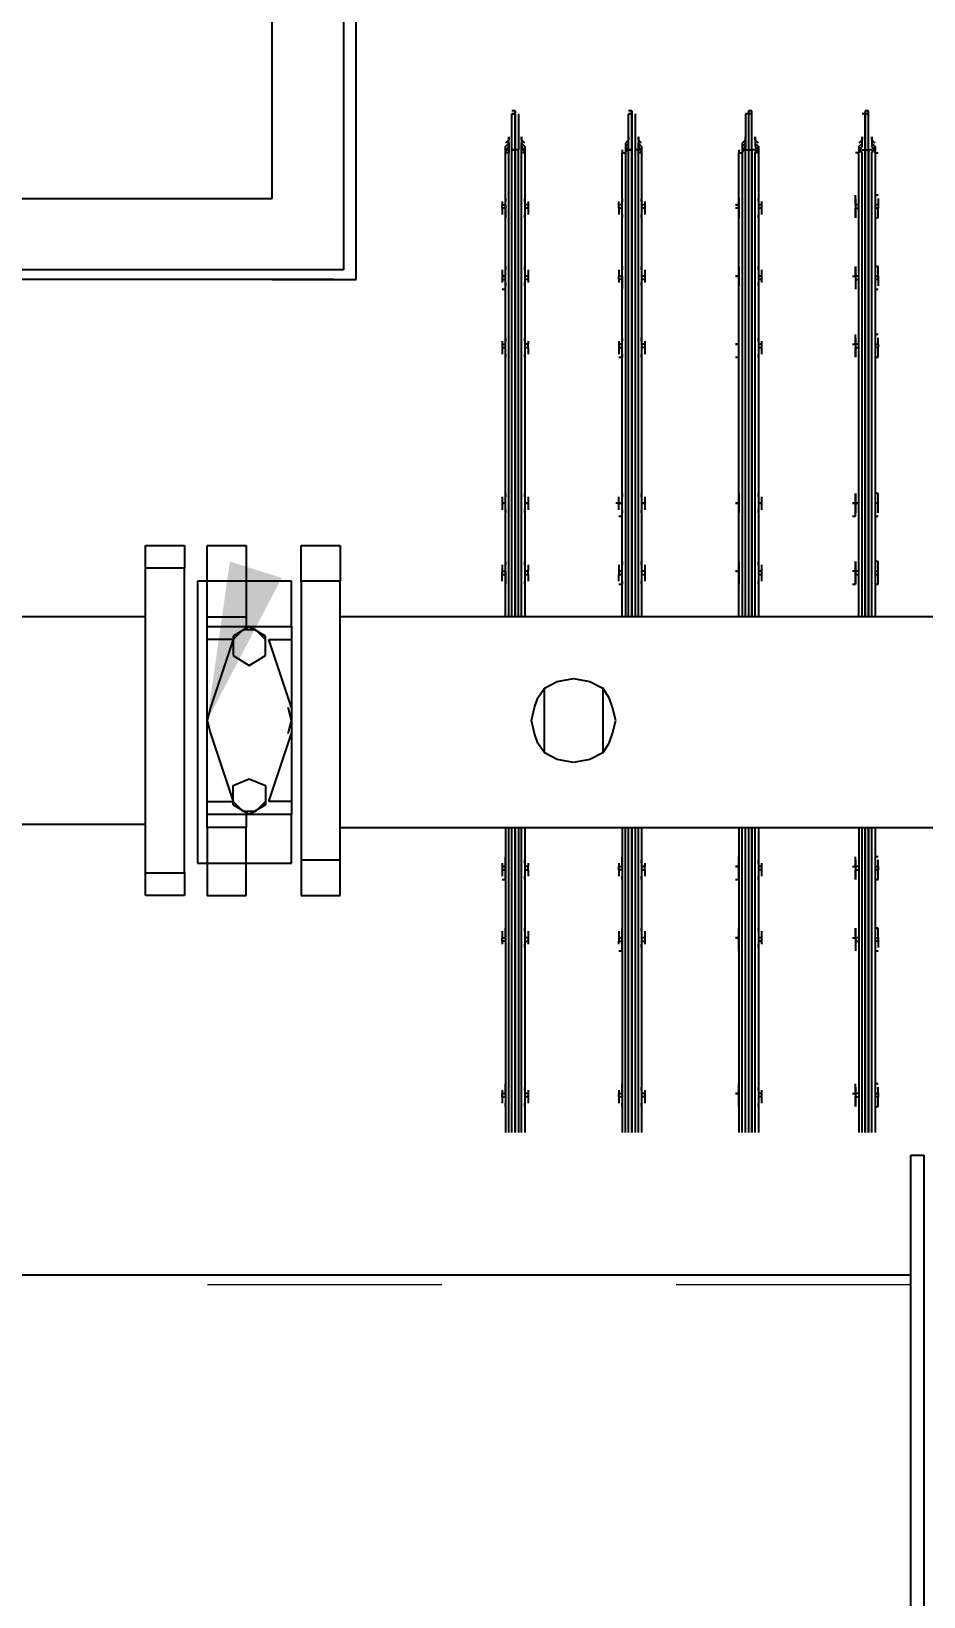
# Model space of a CAD drawing. Header units: metres. Extents: x 530797 to 531186, y 2675944 to 2676144.
# Drawn here: x 531160.994 to 531161.375, y 2676017.529 to 2676018.197 of the extents above; entities that cross this region are included whole.
import ezdxf

# ---------------------------------------------------------------- set-up
doc = ezdxf.new("R2010")
doc.units = ezdxf.units.M
doc.linetypes.add('PDF_IMPORT', pattern=[1, 0.8, -0.2])
doc.layers.add('IDT', color=7, linetype='Continuous')
doc.layers.add('MMS Block Numbering', color=7, linetype='Continuous')
doc.styles.add('Adani Regular', font='Adani Regular.ttf')

# ---------------------------------------------------------------- blocks, each defined once
blk = doc.blocks.new('IDT')
at = {"layer": 'IDT', "color": 0, "lineweight": 25}
for p, q in [((14.77219, 8.9452), (14.77219, 9.80413)), ((14.77772, 9.80413), (14.77772, 8.9452)), ((14.77772, 9.75434), (14.77772, 8.99637)), ((14.77772, 8.99637), (16.87873, 8.99637)), ((14.77772, 8.9452), (14.77219, 8.9452)), ((14.79294, 8.8055), (14.79294, 8.93551)), ((14.79432, 8.93551), (14.79432, 8.8055)), ((14.7957, 8.8055), (14.7957, 8.93551)), ((14.7957, 8.93551), (14.7957, 8.8055)), ((14.79709, 8.93551), (14.79709, 8.8055)), ((14.79709, 8.8055), (14.79709, 8.93551)), ((14.79847, 8.93551), (14.79847, 8.8055)), ((14.79985, 8.8055), (14.79985, 8.93551)), ((14.84273, 8.8055), (14.84273, 8.93551)), ((14.84411, 8.93551), (14.84411, 8.8055)), ((14.8455, 8.8055), (14.8455, 8.93551)), ((14.8455, 8.93551), (14.8455, 8.8055)), ((14.84688, 8.8055), (14.84688, 8.93551)), ((14.84826, 8.93551), (14.84826, 8.8055)), ((14.84965, 8.93551), (14.84965, 8.8055)), ((14.85103, 8.8055), (14.85103, 8.93551)), ((14.89252, 8.8055), (14.89252, 8.93551)), ((14.89391, 8.93551), (14.89391, 8.8055)), ((14.89529, 8.8055), (14.89529, 8.93551)), ((14.89667, 8.8055), (14.89667, 8.93551)), ((14.89667, 8.93551), (14.89667, 8.8055)), ((14.89806, 8.93551), (14.89806, 8.8055)), ((14.89944, 8.93551), (14.89944, 8.8055)), ((14.90082, 8.8055), (14.90082, 8.93551)), ((14.94232, 8.8055), (14.94232, 8.93551)), ((14.9437, 8.93551), (14.9437, 8.8055)), ((14.94508, 8.8055), (14.94508, 8.93551)), ((14.94647, 8.8055), (14.94647, 8.93551)), ((14.94647, 8.93551), (14.94647, 8.8055)), ((14.94785, 8.93551), (14.94785, 8.8055)), ((14.94923, 8.93551), (14.94923, 8.8055)), ((14.95062, 8.8055), (14.95062, 8.93551)), ((14.79294, 8.92445), (14.79155, 8.92445)), ((14.79155, 8.92445), (14.79155, 8.92307)), ((14.79155, 8.92307), (14.79155, 8.9203)), ((14.79155, 8.91892), (14.79155, 8.9203)), ((14.79155, 8.9203), (14.79294, 8.9203)), ((14.79294, 8.91892), (14.79155, 8.91892)), ((14.79155, 8.91892), (14.79155, 8.91753)), ((14.79294, 8.9203), (14.79294, 8.92445)), ((14.79294, 8.91892), (14.79294, 8.9203)), ((14.79294, 8.91477), (14.79294, 8.91892)), ((14.80124, 8.9203), (14.79985, 8.9203)), ((14.79985, 8.91892), (14.80124, 8.91892)), ((14.80124, 8.9203), (14.80124, 8.92445)), ((14.80124, 8.92445), (14.80124, 8.92307)), ((14.80124, 8.92307), (14.80124, 8.9203)), ((14.80124, 8.91892), (14.80124, 8.9203)), ((14.80124, 8.91892), (14.80124, 8.9203)), ((14.80124, 8.91892), (14.80124, 8.91477)), ((14.80124, 8.91753), (14.80124, 8.91892)), ((14.80262, 8.91892), (14.80124, 8.91892)), ((14.84135, 8.9203), (14.84135, 8.92307)), ((14.84135, 8.91892), (14.84135, 8.9203)), ((14.84135, 8.9203), (14.84273, 8.9203)), ((14.84135, 8.91753), (14.84135, 8.91892)), ((14.84135, 8.91892), (14.84273, 8.91892)), ((14.84273, 8.9203), (14.84273, 8.92445)), ((14.84273, 8.92445), (14.84273, 8.92307)), ((14.84273, 8.91477), (14.84273, 8.9203)), ((14.85103, 8.91892), (14.85103, 8.92445)), ((14.85103, 8.92445), (14.85103, 8.92307)), ((14.85103, 8.92307), (14.85103, 8.91892)), ((14.85103, 8.91753), (14.85103, 8.91892)), ((14.85103, 8.91892), (14.85241, 8.91892)), ((14.85241, 8.91892), (14.85103, 8.91892)), ((14.85103, 8.91892), (14.85103, 8.91477)), ((14.89114, 8.9203), (14.89114, 8.92307)), ((14.89114, 8.91892), (14.89114, 8.9203)), ((14.89114, 8.9203), (14.89252, 8.9203)), ((14.89114, 8.91753), (14.89114, 8.91892)), ((14.89114, 8.91892), (14.89252, 8.91892)), ((14.89252, 8.9203), (14.89252, 8.92445)), ((14.89252, 8.92445), (14.89252, 8.92307)), ((14.89252, 8.91477), (14.89252, 8.9203)), ((14.90082, 8.9203), (14.90082, 8.92445)), ((14.90082, 8.92445), (14.90082, 8.92307)), ((14.90082, 8.9203), (14.90221, 8.9203)), ((14.90082, 8.91892), (14.90082, 8.9203)), ((14.90221, 8.91892), (14.90082, 8.91892)), ((14.90082, 8.91892), (14.90082, 8.91477)), ((14.90221, 8.91892), (14.90082, 8.91892)), ((14.90221, 8.9203), (14.90221, 8.92307)), ((14.90221, 8.9203), (14.90221, 8.91892)), ((14.90221, 8.91753), (14.90221, 8.91892)), ((14.94093, 8.9203), (14.94093, 8.92307)), ((14.94093, 8.91892), (14.94093, 8.9203)), ((14.94093, 8.9203), (14.94232, 8.9203)), ((14.94093, 8.91753), (14.94093, 8.91892)), ((14.94093, 8.91892), (14.94232, 8.91892)), ((14.94232, 8.9203), (14.94232, 8.92445)), ((14.94232, 8.92445), (14.94232, 8.92307)), ((14.94232, 8.91892), (14.94232, 8.9203)), ((14.94232, 8.91477), (14.94232, 8.91892)), ((14.95062, 8.9203), (14.95062, 8.92445)), ((14.95062, 8.92445), (14.95062, 8.92307)), ((14.95062, 8.9203), (14.952, 8.9203)), ((14.95062, 8.91892), (14.95062, 8.9203)), ((14.952, 8.91892), (14.95062, 8.91892)), ((14.95062, 8.91892), (14.95062, 8.91477)), ((14.952, 8.91892), (14.95062, 8.91892)), ((14.952, 8.9203), (14.952, 8.92307)), ((14.952, 8.9203), (14.952, 8.91892)), ((14.952, 8.91753), (14.952, 8.91892)), ((14.79155, 8.91753), (14.79155, 8.91615)), ((14.79155, 8.91477), (14.79294, 8.91477)), ((14.80124, 8.91615), (14.80124, 8.91753)), ((14.84273, 8.91753), (14.84273, 8.91615)), ((14.85103, 8.91615), (14.85103, 8.91753)), ((14.89252, 8.91753), (14.89252, 8.91615)), ((14.90082, 8.91615), (14.90082, 8.91753)), ((14.94232, 8.91753), (14.94232, 8.91615)), ((14.95062, 8.91615), (14.95062, 8.91753)), ((14.79294, 8.85806), (14.79155, 8.85806)), ((14.79155, 8.85529), (14.79155, 8.85667)), ((14.79155, 8.85391), (14.79155, 8.85529)), ((14.79155, 8.85253), (14.79155, 8.85391)), ((14.79155, 8.85391), (14.79294, 8.85391)), ((14.79294, 8.85253), (14.79155, 8.85253)), ((14.79155, 8.85253), (14.79155, 8.84976)), ((14.79294, 8.84838), (14.79294, 8.85806)), ((14.80124, 8.85391), (14.79985, 8.85391)), ((14.79985, 8.85253), (14.80124, 8.85253)), ((14.80124, 8.85391), (14.80124, 8.85806)), ((14.80124, 8.85529), (14.80124, 8.85667)), ((14.80124, 8.85391), (14.80124, 8.85529)), ((14.80124, 8.85253), (14.80124, 8.85391)), ((14.80124, 8.85253), (14.80124, 8.85391)), ((14.80124, 8.85253), (14.80124, 8.84838)), ((14.80124, 8.84976), (14.80124, 8.85253)), ((14.80262, 8.85253), (14.80124, 8.85253)), ((14.84135, 8.85391), (14.84135, 8.85529)), ((14.84135, 8.85253), (14.84135, 8.85391)), ((14.84135, 8.85391), (14.84273, 8.85391)), ((14.84135, 8.84976), (14.84135, 8.85253)), ((14.84135, 8.85253), (14.84273, 8.85253)), ((14.84273, 8.85391), (14.84273, 8.85806)), ((14.84273, 8.85667), (14.84273, 8.85529)), ((14.84273, 8.85253), (14.84273, 8.85391)), ((14.84273, 8.84838), (14.84273, 8.85253)), ((14.85103, 8.85806), (14.85103, 8.85253)), ((14.85103, 8.85529), (14.85103, 8.85667)), ((14.85103, 8.85391), (14.85103, 8.85529)), ((14.85103, 8.85253), (14.85103, 8.85391)), ((14.85103, 8.84976), (14.85103, 8.85253)), ((14.85103, 8.85253), (14.85241, 8.85253)), ((14.85241, 8.85253), (14.85103, 8.85253)), ((14.85103, 8.85253), (14.85103, 8.84838)), ((14.89114, 8.85391), (14.89114, 8.85529)), ((14.89252, 8.85391), (14.89114, 8.85391)), ((14.89114, 8.85253), (14.89114, 8.85391)), ((14.89114, 8.84976), (14.89114, 8.85253)), ((14.89114, 8.85253), (14.89252, 8.85253)), ((14.89252, 8.85253), (14.89252, 8.85806)), ((14.89252, 8.85667), (14.89252, 8.85529)), ((14.89252, 8.84838), (14.89252, 8.85253)), ((14.90221, 8.85806), (14.90082, 8.85806)), ((14.90082, 8.85806), (14.90082, 8.85391)), ((14.90082, 8.85529), (14.90082, 8.85667)), ((14.90082, 8.85391), (14.90082, 8.85253)), ((14.90221, 8.85391), (14.90082, 8.85391)), ((14.90221, 8.85253), (14.90082, 8.85253)), ((14.90082, 8.85253), (14.90082, 8.84838)), ((14.90082, 8.85253), (14.90221, 8.85253)), ((14.90221, 8.85529), (14.90221, 8.85391)), ((14.90221, 8.85253), (14.90221, 8.85391)), ((14.90221, 8.84976), (14.90221, 8.85253)), ((14.94093, 8.85391), (14.94093, 8.85529)), ((14.94232, 8.85391), (14.94093, 8.85391)), ((14.94093, 8.85253), (14.94093, 8.85391)), ((14.94093, 8.84976), (14.94093, 8.85253)), ((14.94093, 8.85253), (14.94232, 8.85253)), ((14.94232, 8.85391), (14.94232, 8.85806)), ((14.94232, 8.85667), (14.94232, 8.85529)), ((14.94232, 8.85253), (14.94232, 8.85391)), ((14.94232, 8.84838), (14.94232, 8.85253)), ((14.95062, 8.85391), (14.95062, 8.85806)), ((14.95062, 8.85529), (14.95062, 8.85667)), ((14.95062, 8.85391), (14.952, 8.85391)), ((14.95062, 8.85253), (14.95062, 8.85391)), ((14.952, 8.85253), (14.95062, 8.85253)), ((14.95062, 8.85253), (14.95062, 8.84838)), ((14.952, 8.85253), (14.95062, 8.85253)), ((14.952, 8.85391), (14.952, 8.85529)), ((14.952, 8.85391), (14.952, 8.85253)), ((14.952, 8.84976), (14.952, 8.85253)), ((14.79155, 8.84976), (14.79155, 8.84838)), ((14.79155, 8.84838), (14.79294, 8.84838)), ((14.80124, 8.84838), (14.80124, 8.84976)), ((14.84273, 8.84976), (14.84273, 8.84838)), ((14.85103, 8.84838), (14.85103, 8.84976)), ((14.89252, 8.84976), (14.89252, 8.84838)), ((14.90082, 8.84838), (14.90082, 8.84976)), ((14.94232, 8.84976), (14.94232, 8.84838)), ((14.95062, 8.84838), (14.95062, 8.84976)), ((15.03775, 8.83454), (15.02116, 8.83454)), ((15.02116, 8.83454), (15.02116, 8.81933)), ((15.03775, 8.81933), (15.03775, 8.83454)), ((15.07787, 8.83454), (15.06127, 8.83454)), ((15.06127, 8.83454), (15.06127, 8.82071)), ((15.07787, 8.82071), (15.07787, 8.83454)), ((15.08755, 8.82486), (15.08755, 8.83454)), ((15.08755, 8.83454), (15.10415, 8.83454)), ((15.10415, 8.83454), (15.10415, 8.82486)), ((14.79294, 8.82763), (14.79155, 8.82763)), ((14.79155, 8.82763), (14.79155, 8.82625)), ((14.79155, 8.82625), (14.79155, 8.82348)), ((14.79294, 8.82348), (14.79294, 8.82763)), ((14.80124, 8.82348), (14.80124, 8.82763)), ((14.80124, 8.82763), (14.80124, 8.82625)), ((14.80124, 8.82625), (14.80124, 8.82348)), ((14.84135, 8.82348), (14.84135, 8.82625)), ((14.84273, 8.81795), (14.84273, 8.82763)), ((14.84273, 8.82763), (14.84273, 8.82625)), ((14.85103, 8.82763), (14.85103, 8.82625)), ((14.85241, 8.82763), (14.85103, 8.82763)), ((14.85103, 8.82763), (14.85103, 8.82348)), ((14.85103, 8.82625), (14.85103, 8.82348)), ((14.89114, 8.82348), (14.89114, 8.82625)), ((14.89252, 8.82348), (14.89252, 8.82763)), ((14.89252, 8.82763), (14.89252, 8.82625)), ((14.90082, 8.82348), (14.90082, 8.82763)), ((14.90082, 8.82763), (14.90082, 8.82625)), ((14.90221, 8.82348), (14.90221, 8.82625)), ((14.94093, 8.82348), (14.94093, 8.82625)), ((14.94232, 8.82348), (14.94232, 8.82763)), ((14.94232, 8.82763), (14.94232, 8.82625)), ((14.952, 8.82763), (14.95062, 8.82763)), ((14.95062, 8.82763), (14.95062, 8.82348)), ((14.95062, 8.82625), (14.95062, 8.82763)), ((14.952, 8.82348), (14.952, 8.82625)), ((14.79155, 8.8221), (14.79155, 8.82348)), ((14.79155, 8.82348), (14.79294, 8.82348)), ((14.79294, 8.8221), (14.79155, 8.8221)), ((14.79155, 8.8221), (14.79155, 8.82071)), ((14.79155, 8.82071), (14.79155, 8.81933)), ((14.79294, 8.8221), (14.79294, 8.82348)), ((14.79294, 8.81795), (14.79294, 8.8221)), ((14.80124, 8.82348), (14.79985, 8.82348)), ((14.79985, 8.8221), (14.80124, 8.8221)), ((14.80124, 8.8221), (14.80124, 8.82348)), ((14.80124, 8.8221), (14.80124, 8.82348)), ((14.80124, 8.8221), (14.80124, 8.81795)), ((14.80124, 8.82071), (14.80124, 8.8221)), ((14.80262, 8.8221), (14.80124, 8.8221)), ((14.80124, 8.81933), (14.80124, 8.82071)), ((14.84135, 8.8221), (14.84135, 8.82348)), ((14.84135, 8.82348), (14.84273, 8.82348)), ((14.84135, 8.82071), (14.84135, 8.8221)), ((14.84135, 8.8221), (14.84273, 8.8221)), ((14.84273, 8.82071), (14.84273, 8.81933)), ((14.85103, 8.82348), (14.85103, 8.8221)), ((14.85103, 8.82348), (14.85103, 8.8221)), ((14.85103, 8.8221), (14.85241, 8.8221)), ((14.85241, 8.8221), (14.85103, 8.8221)), ((14.85103, 8.8221), (14.85103, 8.81795)), ((14.85103, 8.8221), (14.85103, 8.82071)), ((14.85103, 8.82071), (14.85103, 8.81933)), ((14.89252, 8.82348), (14.89114, 8.82348)), ((14.89114, 8.82348), (14.89114, 8.8221)), ((14.89114, 8.82071), (14.89114, 8.8221)), ((14.89114, 8.8221), (14.89252, 8.8221)), ((14.89252, 8.8221), (14.89252, 8.82348)), ((14.89252, 8.81795), (14.89252, 8.8221)), ((14.89252, 8.82071), (14.89252, 8.81933)), ((14.90082, 8.82348), (14.90221, 8.82348)), ((14.90082, 8.8221), (14.90082, 8.82348)), ((14.90221, 8.8221), (14.90082, 8.8221)), ((14.90082, 8.8221), (14.90082, 8.81795)), ((14.90221, 8.8221), (14.90082, 8.8221)), ((14.90082, 8.81933), (14.90082, 8.82071)), ((14.90221, 8.82348), (14.90221, 8.8221)), ((14.90221, 8.82071), (14.90221, 8.8221)), ((14.94232, 8.82348), (14.94093, 8.82348)), ((14.94093, 8.82348), (14.94093, 8.8221)), ((14.94093, 8.82071), (14.94093, 8.8221)), ((14.94093, 8.8221), (14.94232, 8.8221)), ((14.94232, 8.8221), (14.94232, 8.82348)), ((14.94232, 8.81795), (14.94232, 8.8221)), ((14.94232, 8.82071), (14.94232, 8.81933)), ((14.95062, 8.82348), (14.95062, 8.8221)), ((14.952, 8.82348), (14.95062, 8.82348)), ((14.952, 8.8221), (14.95062, 8.8221)), ((14.95062, 8.8221), (14.95062, 8.81795)), ((14.95062, 8.8221), (14.952, 8.8221)), ((14.95062, 8.81933), (14.95062, 8.82071)), ((14.952, 8.8221), (14.952, 8.82348)), ((14.952, 8.82071), (14.952, 8.8221)), ((15.03775, 8.81933), (15.02116, 8.81933)), ((15.02116, 8.81933), (15.02116, 8.70038)), ((15.03775, 8.70038), (15.03775, 8.81933)), ((15.06127, 8.82071), (15.0419, 8.82071)), ((15.0419, 8.82071), (15.0419, 8.79997)), ((15.07787, 8.82071), (15.06127, 8.82071)), ((15.06127, 8.82071), (15.06127, 8.8055)), ((15.08202, 8.82071), (15.07787, 8.82071)), ((15.07787, 8.8055), (15.07787, 8.82071)), ((15.08202, 8.70038), (15.08202, 8.82071)), ((15.10415, 8.82486), (15.08755, 8.82486)), ((15.08755, 8.82486), (15.08755, 8.69485)), ((15.10415, 8.82486), (15.10415, 8.69485)), ((14.79155, 8.81795), (14.79294, 8.81795)), ((15.02116, 8.8055), (14.44023, 8.8055)), ((15.06127, 8.79997), (15.06127, 8.8055)), ((15.06127, 8.8055), (15.07787, 8.8055)), ((15.07787, 8.8055), (15.07787, 8.79997)), ((15.0419, 8.79443), (15.0419, 8.79997)), ((15.0419, 8.79997), (15.07787, 8.79997)), ((15.05297, 8.79582), (15.05988, 8.79997)), ((15.05988, 8.79997), (15.0668, 8.79582)), ((15.07787, 8.79997), (15.07787, 8.79443)), ((15.21341, 8.80411), (15.10415, 8.80411)), ((15.0419, 8.75985), (15.0419, 8.79443)), ((15.0419, 8.79443), (15.05159, 8.79443)), ((15.05159, 8.79443), (15.0419, 8.76539)), ((15.05712, 8.79858), (15.05297, 8.79443)), ((15.05297, 8.78752), (15.05297, 8.79582)), ((15.06265, 8.79858), (15.05712, 8.79858)), ((15.0668, 8.79443), (15.06265, 8.79858)), ((15.0668, 8.79582), (15.0668, 8.78752)), ((15.07648, 8.76539), (15.0668, 8.79443)), ((15.07787, 8.79443), (15.0668, 8.79443)), ((15.07787, 8.79443), (15.07787, 8.75985)), ((15.05988, 8.78475), (15.05297, 8.78752)), ((15.0668, 8.78752), (15.05988, 8.78475)), ((14.90912, 8.77369), (14.90635, 8.76954)), ((14.90912, 8.77369), (14.91465, 8.77645)), ((14.90912, 8.74602), (14.90912, 8.77369)), ((14.91465, 8.77645), (14.92157, 8.77783)), ((14.92157, 8.77783), (14.92849, 8.77645)), ((14.92849, 8.77645), (14.93402, 8.77369)), ((14.93402, 8.77369), (14.93678, 8.76954)), ((14.93402, 8.77369), (14.93402, 8.74602)), ((14.90497, 8.76539), (14.90359, 8.75985)), ((14.90635, 8.76954), (14.90497, 8.76539)), ((14.93678, 8.76954), (14.93817, 8.76539)), ((14.93817, 8.76539), (14.93955, 8.75985)), ((15.04329, 8.76539), (15.0419, 8.75985)), ((15.07787, 8.75985), (15.07648, 8.76539)), ((14.90359, 8.75985), (14.90497, 8.75432)), ((14.93955, 8.75985), (14.93817, 8.75432)), ((15.0419, 8.72528), (15.0419, 8.75985)), ((15.0419, 8.75985), (15.04329, 8.75432)), ((15.07648, 8.75432), (15.07787, 8.75985)), ((15.07787, 8.75985), (15.07787, 8.72528)), ((14.90497, 8.75432), (14.90635, 8.75017)), ((14.93817, 8.75432), (14.93678, 8.75017)), ((15.0419, 8.75432), (15.05159, 8.72528)), ((15.0668, 8.72528), (15.07648, 8.75432)), ((14.90635, 8.75017), (14.90912, 8.74602)), ((14.91465, 8.74326), (14.90912, 8.74602)), ((14.93402, 8.74602), (14.92849, 8.74326)), ((14.93678, 8.75017), (14.93402, 8.74602)), ((14.92157, 8.74187), (14.91465, 8.74326)), ((14.92849, 8.74326), (14.92157, 8.74187)), ((15.05988, 8.73634), (15.05297, 8.73219)), ((15.05297, 8.73219), (15.05297, 8.72389)), ((15.0668, 8.73219), (15.05988, 8.73634)), ((15.0668, 8.72389), (15.0668, 8.73219)), ((15.0419, 8.71974), (15.0419, 8.72528)), ((15.05159, 8.72528), (15.0419, 8.72528)), ((15.05297, 8.72528), (15.05712, 8.72113)), ((15.06265, 8.72113), (15.0668, 8.72528)), ((15.0668, 8.72528), (15.07787, 8.72528)), ((15.07787, 8.72528), (15.07787, 8.71974)), ((15.0419, 8.71974), (15.0419, 8.70038)), ((15.07787, 8.71974), (15.0419, 8.71974)), ((15.05297, 8.72389), (15.05988, 8.71974)), ((15.05712, 8.72113), (15.06265, 8.72113)), ((15.05988, 8.71974), (15.0668, 8.72389)), ((15.06127, 8.71559), (15.06127, 8.71974)), ((15.07787, 8.71974), (15.07787, 8.71559)), ((14.44023, 8.71559), (15.02116, 8.71559)), ((14.79294, 8.5178), (14.79294, 8.71559)), ((14.79432, 8.71559), (14.79432, 8.5178)), ((14.7957, 8.51642), (14.7957, 8.71559)), ((14.7957, 8.71559), (14.7957, 8.51642)), ((14.79709, 8.51642), (14.79709, 8.71559)), ((14.79709, 8.71559), (14.79709, 8.51642)), ((14.79847, 8.71559), (14.79847, 8.5178)), ((14.79985, 8.71559), (14.79985, 8.5178)), ((14.84273, 8.5178), (14.84273, 8.71559)), ((14.84411, 8.71559), (14.84411, 8.5178)), ((14.8455, 8.51642), (14.8455, 8.71559)), ((14.8455, 8.71559), (14.8455, 8.51642)), ((14.84688, 8.51642), (14.84688, 8.71559)), ((14.84826, 8.71559), (14.84826, 8.51642)), ((14.84965, 8.5178), (14.84965, 8.71559)), ((14.85103, 8.71559), (14.85103, 8.5178)), ((14.89252, 8.5178), (14.89252, 8.71559)), ((14.89391, 8.71559), (14.89391, 8.5178)), ((14.89529, 8.51642), (14.89529, 8.71559)), ((14.89667, 8.71559), (14.89667, 8.51642)), ((14.89667, 8.51642), (14.89667, 8.71559)), ((14.89806, 8.71559), (14.89806, 8.51642)), ((14.89944, 8.5178), (14.89944, 8.71559)), ((14.90082, 8.71559), (14.90082, 8.5178)), ((14.94232, 8.5178), (14.94232, 8.71559)), ((14.9437, 8.71559), (14.9437, 8.5178)), ((14.94508, 8.71559), (14.94508, 8.51642)), ((14.94647, 8.51642), (14.94647, 8.71559)), ((14.94647, 8.71559), (14.94647, 8.51642)), ((14.94785, 8.71559), (14.94785, 8.51642)), ((14.94923, 8.71559), (14.94923, 8.5178)), ((14.95062, 8.71559), (14.95062, 8.5178)), ((15.06127, 8.70038), (15.06127, 8.71559)), ((15.07787, 8.71559), (15.06127, 8.71559)), ((15.07787, 8.71559), (15.07787, 8.70038)), ((15.10415, 8.71559), (15.21341, 8.71559)), ((14.79294, 8.70176), (14.79155, 8.70176)), ((14.79155, 8.70176), (14.79155, 8.70038)), ((14.79155, 8.70038), (14.79155, 8.69761)), ((14.79294, 8.69623), (14.79294, 8.70176)), ((14.80262, 8.70176), (14.80124, 8.70176)), ((14.80124, 8.70176), (14.80124, 8.69761)), ((14.80124, 8.70038), (14.80124, 8.70176)), ((14.80124, 8.69761), (14.80124, 8.70038)), ((14.84135, 8.69761), (14.84135, 8.70038)), ((14.84273, 8.69761), (14.84273, 8.70176)), ((14.84273, 8.70176), (14.84273, 8.70038)), ((14.85103, 8.70176), (14.85103, 8.70038)), ((14.85103, 8.69761), (14.85103, 8.70176)), ((14.85103, 8.70038), (14.85103, 8.69761)), ((14.89114, 8.69761), (14.89114, 8.70038)), ((14.89252, 8.69761), (14.89252, 8.70176)), ((14.89252, 8.70176), (14.89252, 8.70038)), ((14.90221, 8.70176), (14.90082, 8.70176)), ((14.90082, 8.70176), (14.90082, 8.69761)), ((14.90082, 8.70038), (14.90082, 8.70176)), ((14.90221, 8.70038), (14.90221, 8.69761)), ((14.94093, 8.69761), (14.94093, 8.70038)), ((14.94232, 8.69761), (14.94232, 8.70176)), ((14.94232, 8.70176), (14.94232, 8.70038)), ((14.95062, 8.69761), (14.95062, 8.70176)), ((14.95062, 8.70176), (14.95062, 8.70038)), ((14.952, 8.70038), (14.952, 8.69761)), ((15.02116, 8.68516), (15.02116, 8.70038)), ((15.02116, 8.70038), (15.03775, 8.70038)), ((15.03775, 8.70038), (15.03775, 8.68516)), ((15.0419, 8.70038), (15.06127, 8.70038)), ((15.06127, 8.68516), (15.06127, 8.70038)), ((15.06127, 8.70038), (15.07787, 8.70038)), ((15.07787, 8.70038), (15.07787, 8.68516)), ((15.07787, 8.70038), (15.08202, 8.70038)), ((14.79294, 8.69761), (14.79155, 8.69761)), ((14.79155, 8.69761), (14.79155, 8.69623)), ((14.79294, 8.69623), (14.79155, 8.69623)), ((14.79155, 8.69623), (14.79155, 8.69346)), ((14.79155, 8.69346), (14.79155, 8.69208)), ((14.79155, 8.69208), (14.79294, 8.69208)), ((14.79294, 8.69208), (14.79294, 8.69623)), ((14.80124, 8.69761), (14.79985, 8.69761)), ((14.79985, 8.69623), (14.80124, 8.69623)), ((14.80124, 8.69623), (14.80124, 8.69761)), ((14.80124, 8.69761), (14.80124, 8.69623)), ((14.80124, 8.69623), (14.80124, 8.69208)), ((14.80124, 8.69346), (14.80124, 8.69623)), ((14.80124, 8.69623), (14.80262, 8.69623)), ((14.80124, 8.69208), (14.80124, 8.69346)), ((14.84273, 8.69761), (14.84135, 8.69761)), ((14.84135, 8.69623), (14.84135, 8.69761)), ((14.84135, 8.69346), (14.84135, 8.69623)), ((14.84135, 8.69623), (14.84273, 8.69623)), ((14.84273, 8.69623), (14.84273, 8.69761)), ((14.84273, 8.69208), (14.84273, 8.69623)), ((14.84273, 8.69346), (14.84273, 8.69208)), ((14.85103, 8.69761), (14.85103, 8.69623)), ((14.85103, 8.69623), (14.85103, 8.69761)), ((14.85103, 8.69623), (14.85241, 8.69623)), ((14.85241, 8.69623), (14.85103, 8.69623)), ((14.85103, 8.69623), (14.85103, 8.69208)), ((14.85103, 8.69346), (14.85103, 8.69623)), ((14.85103, 8.69208), (14.85103, 8.69346)), ((14.89252, 8.69761), (14.89114, 8.69761)), ((14.89114, 8.69623), (14.89114, 8.69761)), ((14.89114, 8.69346), (14.89114, 8.69623)), ((14.89114, 8.69623), (14.89252, 8.69623)), ((14.89252, 8.69623), (14.89252, 8.69761)), ((14.89252, 8.69208), (14.89252, 8.69623)), ((14.89252, 8.69346), (14.89252, 8.69208)), ((14.90082, 8.69761), (14.90082, 8.69623)), ((14.90221, 8.69761), (14.90082, 8.69761)), ((14.90221, 8.69623), (14.90082, 8.69623)), ((14.90082, 8.69623), (14.90082, 8.69208)), ((14.90082, 8.69623), (14.90221, 8.69623)), ((14.90082, 8.69208), (14.90082, 8.69346)), ((14.90221, 8.69623), (14.90221, 8.69761)), ((14.90221, 8.69346), (14.90221, 8.69623)), ((14.94232, 8.69761), (14.94093, 8.69761)), ((14.94093, 8.69761), (14.94093, 8.69623)), ((14.94093, 8.69346), (14.94093, 8.69623)), ((14.94093, 8.69623), (14.94232, 8.69623)), ((14.94232, 8.69208), (14.94232, 8.69761)), ((14.94232, 8.69346), (14.94232, 8.69208)), ((14.95062, 8.69623), (14.95062, 8.69761)), ((14.952, 8.69761), (14.95062, 8.69761)), ((14.952, 8.69623), (14.95062, 8.69623)), ((14.95062, 8.69623), (14.95062, 8.69208)), ((14.952, 8.69623), (14.95062, 8.69623)), ((14.95062, 8.69208), (14.95062, 8.69346)), ((14.952, 8.69761), (14.952, 8.69623)), ((14.952, 8.69346), (14.952, 8.69623)), ((15.08755, 8.68516), (15.08755, 8.69485)), ((15.08755, 8.69485), (15.10415, 8.69485)), ((15.10415, 8.69485), (15.10415, 8.68516)), ((15.03775, 8.68516), (15.02116, 8.68516)), ((15.07787, 8.68516), (15.06127, 8.68516)), ((15.10415, 8.68516), (15.08755, 8.68516)), ((14.79294, 8.67272), (14.79155, 8.67272)), ((14.79294, 8.66718), (14.79294, 8.67272)), ((14.80262, 8.67272), (14.80124, 8.67272)), ((14.80124, 8.67272), (14.80124, 8.66718)), ((14.84273, 8.66718), (14.84273, 8.67272)), ((14.85103, 8.67272), (14.85103, 8.66718)), ((14.89252, 8.66718), (14.89252, 8.67272)), ((14.90221, 8.67272), (14.90082, 8.67272)), ((14.90082, 8.67272), (14.90082, 8.66718)), ((14.94232, 8.66718), (14.94232, 8.67272)), ((14.95062, 8.67272), (14.95062, 8.66718)), ((14.79155, 8.67133), (14.79155, 8.66995)), ((14.79155, 8.66995), (14.79155, 8.66718)), ((14.79155, 8.66718), (14.79294, 8.66718)), ((14.79294, 8.66718), (14.79155, 8.66718)), ((14.79155, 8.66718), (14.79155, 8.66442)), ((14.79294, 8.66303), (14.79294, 8.66718)), ((14.80124, 8.66718), (14.79985, 8.66718)), ((14.79985, 8.66718), (14.80124, 8.66718)), ((14.80124, 8.66995), (14.80124, 8.67133)), ((14.80124, 8.66718), (14.80124, 8.66995)), ((14.80124, 8.66718), (14.80124, 8.66303)), ((14.80124, 8.66442), (14.80124, 8.66718)), ((14.80124, 8.66718), (14.80262, 8.66718)), ((14.80262, 8.66718), (14.80124, 8.66718)), ((14.80124, 8.66718), (14.80262, 8.66718)), ((14.84135, 8.66718), (14.84135, 8.66995)), ((14.84135, 8.66442), (14.84135, 8.66718)), ((14.84135, 8.66718), (14.84273, 8.66718)), ((14.84273, 8.66718), (14.84135, 8.66718)), ((14.84273, 8.67133), (14.84273, 8.66995)), ((14.84273, 8.66303), (14.84273, 8.66718)), ((14.85103, 8.66995), (14.85103, 8.67133)), ((14.85103, 8.66718), (14.85103, 8.66995)), ((14.85103, 8.66718), (14.85241, 8.66718)), ((14.85241, 8.66718), (14.85103, 8.66718)), ((14.85103, 8.66718), (14.85103, 8.66303)), ((14.85103, 8.66442), (14.85103, 8.66718)), ((14.85103, 8.66718), (14.85241, 8.66718)), ((14.89114, 8.66718), (14.89114, 8.66995)), ((14.89114, 8.66442), (14.89114, 8.66718)), ((14.89114, 8.66718), (14.89252, 8.66718)), ((14.89252, 8.66718), (14.89114, 8.66718)), ((14.89252, 8.67133), (14.89252, 8.66995)), ((14.89252, 8.66303), (14.89252, 8.66718)), ((14.90082, 8.66995), (14.90082, 8.67133)), ((14.90221, 8.66718), (14.90082, 8.66718)), ((14.90082, 8.66718), (14.90221, 8.66718)), ((14.90221, 8.66718), (14.90082, 8.66718)), ((14.90082, 8.66718), (14.90082, 8.66303)), ((14.90082, 8.66718), (14.90221, 8.66718)), ((14.90221, 8.66995), (14.90221, 8.66718)), ((14.90221, 8.66718), (14.90221, 8.66442)), ((14.90221, 8.66718), (14.90359, 8.66718)), ((14.94093, 8.66718), (14.94093, 8.66995)), ((14.94093, 8.66442), (14.94093, 8.66718)), ((14.94093, 8.66718), (14.94232, 8.66718)), ((14.94232, 8.66718), (14.94093, 8.66718)), ((14.94232, 8.67133), (14.94232, 8.66995)), ((14.94232, 8.66303), (14.94232, 8.66718)), ((14.95062, 8.66995), (14.95062, 8.67133)), ((14.95062, 8.66718), (14.952, 8.66718)), ((14.952, 8.66718), (14.95062, 8.66718)), ((14.95062, 8.66718), (14.95062, 8.66303)), ((14.95062, 8.66718), (14.952, 8.66718)), ((14.952, 8.66718), (14.95062, 8.66718)), ((14.952, 8.66718), (14.952, 8.66995)), ((14.952, 8.66442), (14.952, 8.66718)), ((14.79155, 8.66442), (14.79155, 8.66303)), ((14.79155, 8.66303), (14.79294, 8.66303)), ((14.80124, 8.66303), (14.80124, 8.66442)), ((14.84273, 8.66442), (14.84273, 8.66303)), ((14.85103, 8.66303), (14.85103, 8.66442)), ((14.89252, 8.66442), (14.89252, 8.66303)), ((14.90082, 8.66303), (14.90082, 8.66442)), ((14.94232, 8.66442), (14.94232, 8.66303)), ((14.95062, 8.66303), (14.95062, 8.66442)), ((14.79294, 8.60494), (14.79155, 8.60494)), ((14.79155, 8.60494), (14.79155, 8.60356)), ((14.79155, 8.60356), (14.79155, 8.60079)), ((14.79155, 8.59941), (14.79155, 8.60079)), ((14.79155, 8.60079), (14.79294, 8.60079)), ((14.79294, 8.59941), (14.79155, 8.59941)), ((14.79155, 8.59941), (14.79155, 8.59803)), ((14.79294, 8.60079), (14.79294, 8.60494)), ((14.79294, 8.59941), (14.79294, 8.60079)), ((14.79294, 8.59526), (14.79294, 8.59941)), ((14.80124, 8.60079), (14.79985, 8.60079)), ((14.79985, 8.59941), (14.80124, 8.59941)), ((14.80124, 8.60079), (14.80124, 8.60494)), ((14.80124, 8.60494), (14.80124, 8.60356)), ((14.80124, 8.60356), (14.80124, 8.60079)), ((14.80124, 8.59941), (14.80124, 8.60079)), ((14.80124, 8.59941), (14.80124, 8.60079)), ((14.80124, 8.59803), (14.80124, 8.59941)), ((14.80124, 8.59941), (14.80124, 8.59526)), ((14.80262, 8.59941), (14.80124, 8.59941)), ((14.84135, 8.60079), (14.84135, 8.60356)), ((14.84273, 8.60079), (14.84135, 8.60079)), ((14.84135, 8.59941), (14.84135, 8.60079)), ((14.84135, 8.59803), (14.84135, 8.59941)), ((14.84135, 8.59941), (14.84273, 8.59941)), ((14.84273, 8.59526), (14.84273, 8.60494)), ((14.84273, 8.60494), (14.84273, 8.60356)), ((14.85103, 8.60494), (14.85103, 8.60356)), ((14.85241, 8.60494), (14.85103, 8.60494)), ((14.85103, 8.60494), (14.85103, 8.60079)), ((14.85103, 8.60356), (14.85103, 8.60079)), ((14.85103, 8.60079), (14.85103, 8.59941)), ((14.85103, 8.60079), (14.85103, 8.59941)), ((14.85103, 8.59941), (14.85241, 8.59941)), ((14.85241, 8.59941), (14.85103, 8.59941)), ((14.85103, 8.59941), (14.85103, 8.59526)), ((14.85103, 8.59941), (14.85103, 8.59803)), ((14.89114, 8.60079), (14.89114, 8.60356)), ((14.89114, 8.59941), (14.89114, 8.60079)), ((14.89114, 8.60079), (14.89252, 8.60079)), ((14.89114, 8.59803), (14.89114, 8.59941)), ((14.89114, 8.59941), (14.89252, 8.59941)), ((14.89252, 8.60079), (14.89252, 8.60494)), ((14.89252, 8.60494), (14.89252, 8.60356)), ((14.89252, 8.59941), (14.89252, 8.60079)), ((14.89252, 8.59526), (14.89252, 8.59941)), ((14.90221, 8.60494), (14.90082, 8.60494)), ((14.90082, 8.60494), (14.90082, 8.60079)), ((14.90082, 8.60356), (14.90082, 8.60494)), ((14.90082, 8.60079), (14.90082, 8.59941)), ((14.90221, 8.60079), (14.90082, 8.60079)), ((14.90221, 8.59941), (14.90082, 8.59941)), ((14.90082, 8.59941), (14.90082, 8.59526)), ((14.90082, 8.59941), (14.90221, 8.59941)), ((14.90221, 8.60079), (14.90221, 8.60356)), ((14.90221, 8.59941), (14.90221, 8.60079)), ((14.90221, 8.59803), (14.90221, 8.59941)), ((14.94093, 8.60079), (14.94093, 8.60356)), ((14.94232, 8.60079), (14.94093, 8.60079)), ((14.94093, 8.60079), (14.94093, 8.59941)), ((14.94093, 8.59803), (14.94093, 8.59941)), ((14.94093, 8.59941), (14.94232, 8.59941)), ((14.94232, 8.59941), (14.94232, 8.60494)), ((14.94232, 8.60494), (14.94232, 8.60356)), ((14.94232, 8.59526), (14.94232, 8.59941)), ((14.95062, 8.60356), (14.95062, 8.60494)), ((14.95062, 8.60494), (14.95062, 8.59941)), ((14.952, 8.60079), (14.95062, 8.60079)), ((14.95062, 8.59941), (14.95062, 8.59526)), ((14.952, 8.59941), (14.95062, 8.59941)), ((14.952, 8.60079), (14.952, 8.60356)), ((14.952, 8.59941), (14.952, 8.60079)), ((14.952, 8.59803), (14.952, 8.59941)), ((14.79155, 8.59803), (14.79155, 8.59664)), ((14.79155, 8.59526), (14.79294, 8.59526)), ((14.80124, 8.59664), (14.80124, 8.59803)), ((14.84273, 8.59803), (14.84273, 8.59664)), ((14.85103, 8.59803), (14.85103, 8.59664)), ((14.89252, 8.59803), (14.89252, 8.59664)), ((14.90082, 8.59664), (14.90082, 8.59803)), ((14.94232, 8.59803), (14.94232, 8.59664)), ((14.95062, 8.59664), (14.95062, 8.59803)), ((14.79294, 8.57589), (14.79155, 8.57589)), ((14.79155, 8.57313), (14.79155, 8.57451)), ((14.79155, 8.57175), (14.79155, 8.57313)), ((14.79155, 8.57036), (14.79155, 8.57175)), ((14.79155, 8.57175), (14.79294, 8.57175)), ((14.79294, 8.57036), (14.79294, 8.57589)), ((14.80124, 8.57175), (14.79985, 8.57175)), ((14.80124, 8.57175), (14.80124, 8.57589)), ((14.80124, 8.57313), (14.80124, 8.57451)), ((14.80124, 8.57175), (14.80124, 8.57313)), ((14.80124, 8.57036), (14.80124, 8.57175)), ((14.80124, 8.57036), (14.80124, 8.57175)), ((14.84135, 8.57175), (14.84135, 8.57313)), ((14.84135, 8.57036), (14.84135, 8.57175)), ((14.84135, 8.57175), (14.84273, 8.57175)), ((14.84273, 8.57175), (14.84273, 8.57589)), ((14.84273, 8.57451), (14.84273, 8.57313)), ((14.84273, 8.57036), (14.84273, 8.57175)), ((14.85103, 8.57589), (14.85103, 8.57036)), ((14.85103, 8.57313), (14.85103, 8.57451)), ((14.85103, 8.57175), (14.85103, 8.57313)), ((14.85103, 8.57036), (14.85103, 8.57175)), ((14.89114, 8.57175), (14.89114, 8.57313)), ((14.89114, 8.57036), (14.89114, 8.57175)), ((14.89114, 8.57175), (14.89252, 8.57175)), ((14.89252, 8.57175), (14.89252, 8.57589)), ((14.89252, 8.57451), (14.89252, 8.57313)), ((14.89252, 8.57036), (14.89252, 8.57175)), ((14.90082, 8.57175), (14.90082, 8.57589)), ((14.90082, 8.57313), (14.90082, 8.57451)), ((14.90082, 8.57175), (14.90221, 8.57175)), ((14.90082, 8.57036), (14.90082, 8.57175)), ((14.90221, 8.57175), (14.90221, 8.57313)), ((14.90221, 8.57175), (14.90221, 8.57036)), ((14.94093, 8.57175), (14.94093, 8.57313)), ((14.94093, 8.57036), (14.94093, 8.57175)), ((14.94093, 8.57175), (14.94232, 8.57175)), ((14.94232, 8.57036), (14.94232, 8.57589)), ((14.94232, 8.57451), (14.94232, 8.57313)), ((14.952, 8.57589), (14.95062, 8.57589)), ((14.95062, 8.57589), (14.95062, 8.57175)), ((14.95062, 8.57313), (14.95062, 8.57451)), ((14.95062, 8.57175), (14.95062, 8.57036)), ((14.952, 8.57175), (14.95062, 8.57175)), ((14.952, 8.57175), (14.952, 8.57313)), ((14.952, 8.57036), (14.952, 8.57175)), ((15.0502, 8.57175), (15.01424, 8.57175)), ((15.01424, 8.57175), (15.01424, 8.40715)), ((15.02392, 8.57175), (15.43887, 8.57175)), ((14.79294, 8.57036), (14.79155, 8.57036)), ((14.79155, 8.57036), (14.79155, 8.5676)), ((14.79155, 8.5676), (14.79155, 8.56621)), ((14.79155, 8.56621), (14.79294, 8.56621)), ((14.79294, 8.56621), (14.79294, 8.57036)), ((14.79985, 8.57036), (14.80124, 8.57036)), ((14.80124, 8.5676), (14.80124, 8.57036)), ((14.80124, 8.57036), (14.80124, 8.56621)), ((14.80262, 8.57036), (14.80124, 8.57036)), ((14.80124, 8.56621), (14.80124, 8.5676)), ((14.84135, 8.5676), (14.84135, 8.57036)), ((14.84135, 8.57036), (14.84273, 8.57036)), ((14.84273, 8.56621), (14.84273, 8.57036)), ((14.84273, 8.5676), (14.84273, 8.56621)), ((14.85103, 8.5676), (14.85103, 8.57036)), ((14.85103, 8.57036), (14.85241, 8.57036)), ((14.85241, 8.57036), (14.85103, 8.57036)), ((14.85103, 8.57036), (14.85103, 8.56621)), ((14.85103, 8.56621), (14.85103, 8.5676)), ((14.89114, 8.5676), (14.89114, 8.57036)), ((14.89114, 8.57036), (14.89252, 8.57036)), ((14.89252, 8.56621), (14.89252, 8.57036)), ((14.89252, 8.5676), (14.89252, 8.56621)), ((14.90221, 8.57036), (14.90082, 8.57036)), ((14.90082, 8.57036), (14.90082, 8.56621)), ((14.90221, 8.57036), (14.90082, 8.57036)), ((14.90082, 8.56621), (14.90082, 8.5676)), ((14.90221, 8.5676), (14.90221, 8.57036)), ((14.94093, 8.5676), (14.94093, 8.57036)), ((14.94093, 8.57036), (14.94232, 8.57036)), ((14.94232, 8.56621), (14.94232, 8.57036)), ((14.94232, 8.5676), (14.94232, 8.56621)), ((14.952, 8.57036), (14.95062, 8.57036)), ((14.95062, 8.57036), (14.95062, 8.56621)), ((14.95062, 8.57036), (14.952, 8.57036)), ((14.95062, 8.56621), (14.95062, 8.5676)), ((14.952, 8.5676), (14.952, 8.57036)), ((15.01977, 8.40715), (15.01977, 8.5676)), ((15.01977, 8.5676), (15.43887, 8.5676)), ((14.79294, 8.54547), (14.79155, 8.54547)), ((14.79155, 8.54547), (14.79155, 8.54408)), ((14.79294, 8.54132), (14.79294, 8.54547)), ((14.80124, 8.54132), (14.80124, 8.54547)), ((14.80124, 8.54547), (14.80124, 8.54408)), ((14.84273, 8.54132), (14.84273, 8.54547)), ((14.84273, 8.54547), (14.84273, 8.54408)), ((14.85103, 8.54408), (14.85103, 8.54547)), ((14.85103, 8.54547), (14.85103, 8.53993)), ((14.89252, 8.53993), (14.89252, 8.54547)), ((14.89252, 8.54547), (14.89252, 8.54408)), ((14.90082, 8.54408), (14.90082, 8.54547)), ((14.90082, 8.54547), (14.90082, 8.54132)), ((14.94232, 8.54132), (14.94232, 8.54547)), ((14.94232, 8.54547), (14.94232, 8.54408)), ((14.95062, 8.54132), (14.95062, 8.54547)), ((14.95062, 8.54547), (14.95062, 8.54408)), ((14.79155, 8.54408), (14.79155, 8.54132)), ((14.79155, 8.53993), (14.79155, 8.54132)), ((14.79155, 8.54132), (14.79294, 8.54132)), ((14.79155, 8.53855), (14.79155, 8.53993)), ((14.79155, 8.53993), (14.79294, 8.53993)), ((14.79155, 8.53717), (14.79155, 8.53855)), ((14.79294, 8.53578), (14.79294, 8.54132)), ((14.80124, 8.54132), (14.79985, 8.54132)), ((14.79985, 8.53993), (14.80124, 8.53993)), ((14.80124, 8.54408), (14.80124, 8.54132)), ((14.80124, 8.53993), (14.80124, 8.54132)), ((14.80124, 8.53993), (14.80124, 8.54132)), ((14.80124, 8.53993), (14.80124, 8.53578)), ((14.80124, 8.53855), (14.80124, 8.53993)), ((14.80124, 8.53717), (14.80124, 8.53855)), ((14.84135, 8.54132), (14.84135, 8.54408)), ((14.84135, 8.53993), (14.84135, 8.54132)), ((14.84135, 8.54132), (14.84273, 8.54132)), ((14.84135, 8.53855), (14.84135, 8.53993)), ((14.84135, 8.53993), (14.84273, 8.53993)), ((14.84273, 8.53578), (14.84273, 8.54132)), ((14.84273, 8.53855), (14.84273, 8.53717)), ((14.85103, 8.54132), (14.85103, 8.54408)), ((14.85103, 8.53993), (14.85103, 8.54132)), ((14.85103, 8.54132), (14.85241, 8.54132)), ((14.85103, 8.53993), (14.85241, 8.53993)), ((14.85241, 8.53993), (14.85103, 8.53993)), ((14.85103, 8.53993), (14.85103, 8.53578)), ((14.85103, 8.53855), (14.85103, 8.53993)), ((14.85103, 8.53717), (14.85103, 8.53855)), ((14.89114, 8.54132), (14.89114, 8.54408)), ((14.89114, 8.53993), (14.89114, 8.54132)), ((14.89114, 8.54132), (14.89252, 8.54132)), ((14.89114, 8.53855), (14.89114, 8.53993)), ((14.89114, 8.53993), (14.89252, 8.53993)), ((14.89252, 8.53578), (14.89252, 8.53993)), ((14.89252, 8.53855), (14.89252, 8.53717)), ((14.90082, 8.54132), (14.90082, 8.53993)), ((14.90082, 8.54132), (14.90221, 8.54132)), ((14.90082, 8.53993), (14.90082, 8.53578)), ((14.90082, 8.53993), (14.90221, 8.53993)), ((14.90082, 8.53717), (14.90082, 8.53855)), ((14.90221, 8.54132), (14.90221, 8.54408)), ((14.90221, 8.54132), (14.90221, 8.53993)), ((14.90221, 8.53993), (14.90221, 8.53855)), ((14.94093, 8.54132), (14.94093, 8.54408)), ((14.94093, 8.53993), (14.94093, 8.54132)), ((14.94093, 8.54132), (14.94232, 8.54132)), ((14.94093, 8.53855), (14.94093, 8.53993)), ((14.94093, 8.53993), (14.94232, 8.53993)), ((14.94232, 8.53993), (14.94232, 8.54132)), ((14.94232, 8.53578), (14.94232, 8.53993)), ((14.94232, 8.53855), (14.94232, 8.53717)), ((14.95062, 8.54132), (14.952, 8.54132)), ((14.95062, 8.53993), (14.95062, 8.54132)), ((14.952, 8.53993), (14.95062, 8.53993)), ((14.95062, 8.53993), (14.95062, 8.53578)), ((14.952, 8.53993), (14.95062, 8.53993)), ((14.95062, 8.53717), (14.95062, 8.53855)), ((14.952, 8.54132), (14.952, 8.54408)), ((14.952, 8.54132), (14.952, 8.53993)), ((14.952, 8.53855), (14.952, 8.53993)), ((14.79155, 8.53578), (14.79294, 8.53578)), ((15.43887, 8.53717), (15.0502, 8.53717)), ((15.0502, 8.53717), (15.0502, 8.40715)), ((14.79294, 8.5178), (14.79155, 8.5178)), ((14.79432, 8.51504), (14.79294, 8.5178)), ((14.79432, 8.5178), (14.79294, 8.51504)), ((14.79294, 8.51642), (14.79294, 8.5178)), ((14.79294, 8.51504), (14.79294, 8.51642)), ((14.79294, 8.51504), (14.79432, 8.51365)), ((14.79432, 8.51365), (14.79294, 8.51504)), ((14.79294, 8.51365), (14.79432, 8.51227)), ((14.79432, 8.51642), (14.7957, 8.51642)), ((14.79432, 8.51089), (14.79432, 8.51504)), ((14.79432, 8.51227), (14.79432, 8.51089)), ((14.7957, 8.51642), (14.7957, 8.5012)), ((14.79709, 8.51642), (14.7957, 8.51642)), ((14.7957, 8.51642), (14.7957, 8.49982)), ((14.79847, 8.51642), (14.79709, 8.51642)), ((14.79709, 8.49982), (14.79709, 8.51642)), ((14.79709, 8.51642), (14.79709, 8.5012)), ((14.79985, 8.5178), (14.79847, 8.51504)), ((14.79847, 8.5178), (14.79985, 8.51504)), ((14.79847, 8.51504), (14.79847, 8.51089)), ((14.79985, 8.51504), (14.79847, 8.51365)), ((14.79847, 8.51365), (14.79985, 8.51504)), ((14.79847, 8.51227), (14.79985, 8.51365)), ((14.79847, 8.51089), (14.79847, 8.51227)), ((14.79985, 8.51642), (14.79985, 8.5178)), ((14.79985, 8.5178), (14.80124, 8.5178)), ((14.79985, 8.51504), (14.79985, 8.51642)), ((14.84411, 8.51504), (14.84273, 8.5178)), ((14.84273, 8.5178), (14.84411, 8.5178)), ((14.84411, 8.5178), (14.84273, 8.51504)), ((14.84273, 8.51642), (14.84273, 8.5178)), ((14.84273, 8.51504), (14.84273, 8.51642)), ((14.84273, 8.51504), (14.84411, 8.51365)), ((14.84411, 8.51365), (14.84273, 8.51504)), ((14.84273, 8.51365), (14.84411, 8.51227)), ((14.84411, 8.51642), (14.8455, 8.51642)), ((14.84411, 8.51089), (14.84411, 8.51504)), ((14.84411, 8.51227), (14.84411, 8.51089)), ((14.8455, 8.51642), (14.8455, 8.5012)), ((14.84688, 8.51642), (14.8455, 8.51642)), ((14.8455, 8.51642), (14.8455, 8.49982)), ((14.84826, 8.51642), (14.84688, 8.51642)), ((14.84688, 8.49982), (14.84688, 8.51642)), ((14.84965, 8.5178), (14.84826, 8.51504)), ((14.84826, 8.5012), (14.84826, 8.51642)), ((14.84826, 8.51504), (14.84826, 8.51089)), ((14.84826, 8.51365), (14.84965, 8.51504)), ((14.84826, 8.51227), (14.84965, 8.51365)), ((14.84826, 8.51089), (14.84826, 8.51227)), ((14.85103, 8.5178), (14.84965, 8.5178)), ((14.84965, 8.51365), (14.84965, 8.5178)), ((14.84965, 8.51504), (14.84965, 8.51642)), ((14.85103, 8.51642), (14.85103, 8.5178)), ((14.89391, 8.51504), (14.89252, 8.5178)), ((14.89252, 8.5178), (14.89391, 8.5178)), ((14.89252, 8.51642), (14.89252, 8.5178)), ((14.89252, 8.51504), (14.89252, 8.51642)), ((14.89391, 8.51365), (14.89252, 8.51504)), ((14.89252, 8.51365), (14.89391, 8.51227)), ((14.89391, 8.5178), (14.89391, 8.51365)), ((14.89391, 8.51642), (14.89529, 8.51642)), ((14.89391, 8.51089), (14.89391, 8.51504)), ((14.89391, 8.51227), (14.89391, 8.51089)), ((14.89529, 8.5012), (14.89529, 8.51642)), ((14.89806, 8.51642), (14.89667, 8.51642)), ((14.89667, 8.51642), (14.89806, 8.51642)), ((14.89667, 8.51642), (14.89667, 8.49982)), ((14.89667, 8.49982), (14.89667, 8.51642)), ((14.89944, 8.5178), (14.89806, 8.51504)), ((14.89806, 8.51642), (14.89806, 8.5012)), ((14.89806, 8.51504), (14.89806, 8.51089)), ((14.89806, 8.51365), (14.89944, 8.51504)), ((14.89806, 8.51227), (14.89944, 8.51365)), ((14.89806, 8.51089), (14.89806, 8.51227)), ((14.90082, 8.5178), (14.89944, 8.5178)), ((14.89944, 8.51365), (14.89944, 8.5178)), ((14.89944, 8.51504), (14.89944, 8.51642)), ((14.90082, 8.51642), (14.90082, 8.5178)), ((14.9437, 8.51504), (14.94232, 8.5178)), ((14.94232, 8.5178), (14.9437, 8.5178)), ((14.94232, 8.51642), (14.94232, 8.5178)), ((14.94232, 8.51504), (14.94232, 8.51642)), ((14.9437, 8.51365), (14.94232, 8.51504)), ((14.94232, 8.51365), (14.9437, 8.51227)), ((14.9437, 8.5178), (14.9437, 8.51365)), ((14.9437, 8.51089), (14.9437, 8.51504)), ((14.9437, 8.51227), (14.9437, 8.51089)), ((14.94508, 8.51642), (14.94647, 8.51642)), ((14.94508, 8.5012), (14.94508, 8.51642)), ((14.94647, 8.51642), (14.94785, 8.51642)), ((14.94785, 8.51642), (14.94647, 8.51642)), ((14.94647, 8.51642), (14.94647, 8.49982)), ((14.94647, 8.49982), (14.94647, 8.51642)), ((14.94785, 8.51642), (14.94785, 8.5012)), ((14.95062, 8.5178), (14.94923, 8.51504)), ((14.94923, 8.51365), (14.94923, 8.5178)), ((14.94923, 8.5178), (14.95062, 8.5178)), ((14.94923, 8.51504), (14.94923, 8.51089)), ((14.95062, 8.51504), (14.94923, 8.51365)), ((14.94923, 8.51227), (14.95062, 8.51365)), ((14.94923, 8.51089), (14.94923, 8.51227)), ((14.95062, 8.5178), (14.95062, 8.51642)), ((14.95062, 8.51642), (14.95062, 8.51504)), ((14.7957, 8.5012), (14.79709, 8.5012)), ((14.7957, 8.49982), (14.79709, 8.49982)), ((14.79709, 8.5012), (14.79847, 8.5012)), ((14.8455, 8.5012), (14.84688, 8.5012)), ((14.8455, 8.49982), (14.84688, 8.49982)), ((14.84688, 8.5012), (14.84826, 8.5012)), ((14.89806, 8.5012), (14.89667, 8.5012)), ((14.89667, 8.5012), (14.89806, 8.5012)), ((14.89667, 8.49982), (14.89806, 8.49982)), ((14.94785, 8.5012), (14.94647, 8.5012)), ((14.94647, 8.5012), (14.94785, 8.5012)), ((14.94647, 8.49982), (14.94785, 8.49982))]:
    blk.add_line(p, q, dxfattribs=at)
at = {"layer": 'IDT', "color": 0, "linetype": 'PDF_IMPORT', "lineweight": 13, "ltscale": 0.014167}
for p, q in [((14.77772, 9.75019), (14.77772, 9.00052)), ((14.77772, 9.00052), (16.84415, 9.00052))]:
    blk.add_line(p, q, dxfattribs=at)
at = {"layer": 'IDT', "color": 0, "lineweight": 25, "transparency": 33554559}
blk.add_solid([(15.04605, 8.699), (15.07787, 8.75985), (15.06818, 8.69208)], dxfattribs=at)

msp = doc.modelspace()

# ---------------------------------------------------------------- block references
at = {"layer": 'IDT', "color": 8, "rotation": 180}
msp.add_blockref('IDT', (531176.14728, 2676026.66297), dxfattribs=at)

# ---------------------------------------------------------------- texts
at = {"layer": 'MMS Block Numbering', "insert": (531171.23052, 2676024.86692), "char_height": 7.5, "attachment_point": 5, "style": 'Adani Regular'}
msp.add_mtext_dynamic_manual_height_columns('A16c-\\PBL-06', width=41.5353798, gutter_width=1, heights=[0], dxfattribs=at)

doc.saveas('drawing.dxf')
